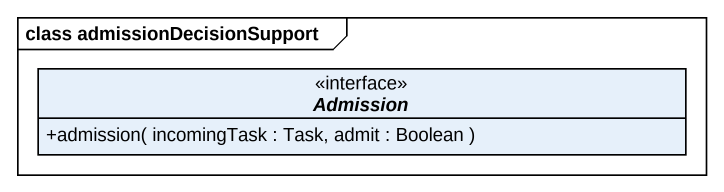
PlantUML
@startuml
mainframe class admissionDecisionSupport
hide circle
hide empty members
skinparam classAttributeIconSize 0
interface Admission {
  +admission( incomingTask : Task, admit : Boolean )
}
@enduml
